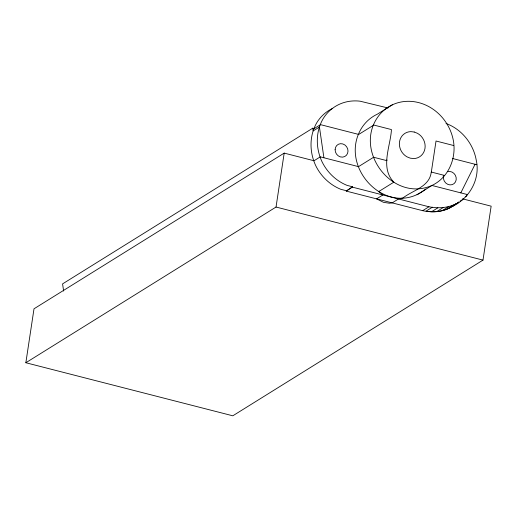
<?xml version="1.0" encoding="UTF-8"?>
<svg xmlns="http://www.w3.org/2000/svg" width="517" height="517" viewBox="0 0 517 517"><rect width="100%" height="100%" fill="white"/><g stroke="black" fill="none" stroke-linecap="round" stroke-linejoin="round"><path stroke-width="0.78" d="M63.623 291.058L62.583 283.878L312.766 128.177L314.226 128.552L320.508 124.642L358.714 134.439L373.804 125.049L391.447 129.573C390.522 146.447 379.827 167.767 393.857 182.152L378.767 191.542L382.877 194.961L376.589 198.871L383.478 202.321L389.359 203.22L392.203 202.871L398.484 198.961L403.073 197.882C412.902 190.211 429.692 186.831 431.243 172.032L444.478 175.425L443.108 176.278M462.502 198.825L491.15 206.173L482.994 260.109L232.812 415.804L25.85 362.74L34.006 308.804L284.188 153.11L314.019 160.755L320.307 156.845L358.514 166.642L373.604 157.252L386.839 160.645M25.85 362.74L276.033 207.039L284.188 153.11M346.248 191.09L352.588 186.818L346.248 191.09L422.667 210.684C433.976 213.14 446.772 211.589 455.813 203.944M431.327 172.058L436.025 141.005L453.655 145.523M386.755 160.625L386.878 159.882M460.821 192.873L475.065 164.27M452.032 206.593C469.423 198.644 480.629 178.953 476.202 159.96C473.307 143.707 461.603 129.114 445.997 123.466M455.703 203.937C447.67 210.632 436.29 213.211 426.118 211.098L432.406 207.181M392.39 104.809L377.307 114.199A44.966 40.636 58.1 0 0 361.525 128.19C337.388 167.43 387.815 219.796 425.898 188.944M432.115 185.377C449.176 177.26 457.073 156.871 453.021 138.918A44.966 40.636 58.1 0 0 418.944 102.67A44.966 40.636 58.1 0 0 376.615 118.8C354.791 153.206 393.792 202.586 432.115 185.377L417.032 194.767M422.667 210.684L428.948 206.774C438.862 208.797 449.46 207.802 458.314 202.677M431.559 211.744L437.847 207.828M436.955 211.453L443.237 207.537M466.379 195.407L467.633 194.625L431.695 185.403M442.242 210.613L448.53 206.703M465.281 196.822L466.541 196.04M447.25 208.862L453.538 204.945M457.571 202.716L458.831 201.934M460.085 201.152L462.599 199.581M388.002 107.988L360.11 101.196A44.966 40.636 58.1 0 0 323.274 118.464C315.428 131.667 315.609 148.263 322.123 161.957A44.966 40.636 58.1 0 0 347.01 185.357L352.588 186.818M452.549 158.499L476.848 164.729M352.536 187.18L428.948 206.774M276.033 207.039L482.994 260.109M346.3 190.728L340.722 189.274A44.966 40.636 58.1 0 1 315.835 165.873C309.328 152.179 309.14 135.583 316.986 122.38A44.966 40.636 58.1 0 1 332.735 108.35M323.907 157.769L319.448 127.014L313.16 130.93L312.766 128.177M447.483 171.689A6.915 6.249 58.1 0 1 456.136 177.467A6.915 6.249 58.1 0 1 449.945 184.892A6.915 6.249 58.1 0 1 443.444 176.536M414.233 132.022L410.866 131.622A13.836 12.505 58.1 0 0 399.518 141.826A13.836 12.505 58.1 0 0 407.047 156.877L410.278 158.17L413.639 158.57A13.836 12.505 58.1 0 0 424.993 148.36A13.836 12.505 58.1 0 0 417.458 133.308L414.233 132.022M335.113 149.691A6.915 6.249 58.1 0 0 344.684 156.573A6.915 6.249 58.1 0 0 344.871 144.967A6.915 6.249 58.1 0 0 335.113 149.691"/></g></svg>
